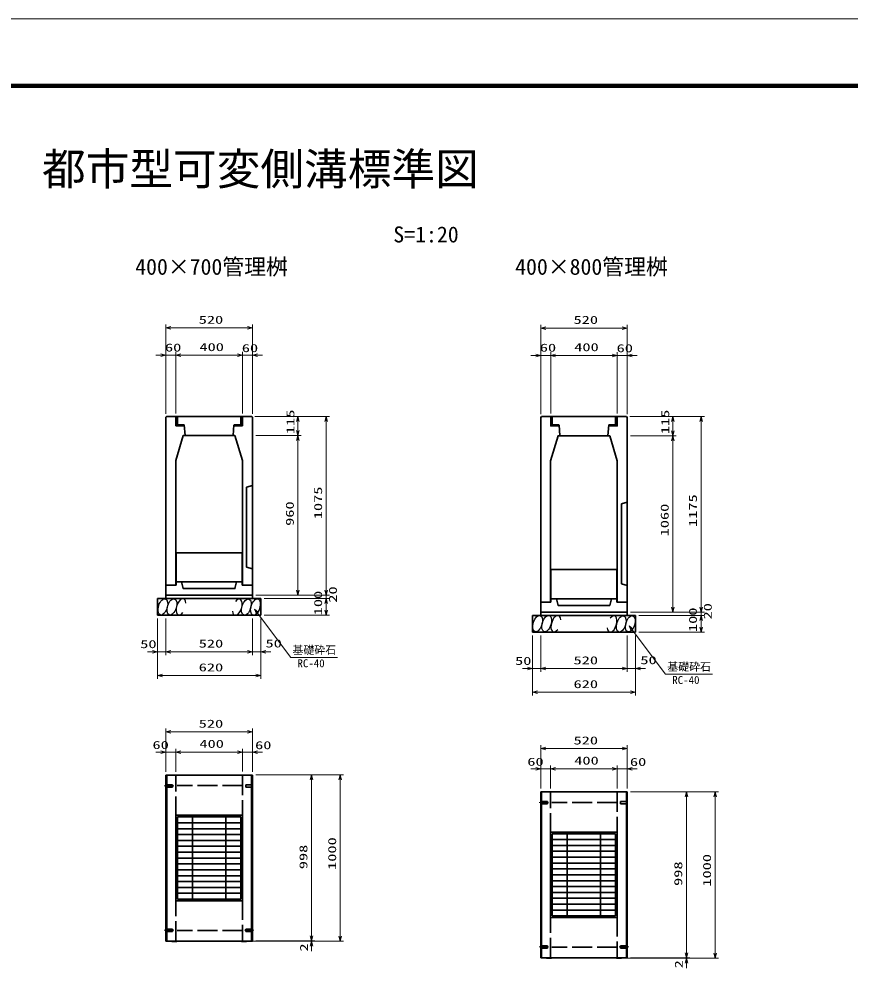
# Model space of a CAD drawing. Units: millimetres on the paper. Extents: x 0 to 841, y 0 to 594.
# Drawn here: x 341.6 to 591.3, y 308.7 to 594 of the extents above; entities that cross this region are included whole.
import ezdxf
from ezdxf.enums import TextEntityAlignment as Align

# ---------------------------------------------------------------- set-up
doc = ezdxf.new("R2010")
doc.units = ezdxf.units.MM
doc.linetypes.add('DASHED', pattern=[7.5, 6, -1.5])
doc.linetypes.add('USER2', pattern=[18.5, 12, -1.5, 3.5, -1.5])
for name, color, linetype, lineweight in [('D-BMK（構造物基準線）', 2, 'USER2', 18), ('D-STR-DIM（寸法）', 7, 'Continuous', 13), ('D-STR-HTXT(基礎砕石-旗)', 7, 'Continuous', 13), ('D-STR-STRF(グリ)', 7, 'Continuous', 25), ('D-STR（構造物）', 1, 'Continuous', 35), ('D-TTL-LINE（区切線）', 7, 'Continuous', 18), ('D-TTL（外枠）', 2, 'Continuous', 140)]:
    doc.layers.add(name, color=color, linetype=linetype, lineweight=lineweight)
doc.layers.add('D-STR-DIM（寸法）2', color=7, linetype='Continuous')
doc.layers.add('D-STR-TXT(文字)', color=7, linetype='Continuous')
doc.styles.add('ＭＳ ゴシック', font='')
doc.styles.get('ＭＳ ゴシック').set_extended_font_data('MS Gothic')

# ---------------------------------------------------------------- blocks, each defined once
blk = doc.blocks.new('_Open30')
at = {"color": 7, "linetype": 'Continuous', "lineweight": 13}
for p, q in [((-1, 0.2679), (0, 0)), ((0, 0), (-1, -0.2679)), ((0, 0), (-1, 0))]:
    blk.add_line(p, q, dxfattribs=at)

msp = doc.modelspace()

# ---------------------------------------------------------------- linework, layer by layer
at = {"layer": 'D-BMK（構造物基準線）'}
for p, q in [((385.237, 363.482), (388.086, 363.482)), ((497.869, 358.448), (500.719, 358.448)), ((385.237, 320.082), (388.086, 320.082)), ((412.161, 320.082), (409.311, 320.082)), ((497.869, 315.048), (500.719, 315.048)), ((524.793, 315.048), (521.944, 315.048))]:
    msp.add_line(p, q, dxfattribs=at)
at = {"layer": 'D-STR-DIM（寸法）'}
for p, q in [((385.699, 493.918), (385.699, 502.126)), ((411.699, 493.918), (411.699, 502.126)), ((498.332, 493.884), (498.332, 502.092)), ((524.332, 493.884), (524.332, 502.092)), ((387.199, 501.126), (410.199, 501.126)), ((499.832, 501.092), (522.832, 501.092)), ((385.699, 475.265), (385.699, 493.918)), ((388.699, 475.455), (388.699, 493.918)), ((388.699, 475.455), (388.699, 493.918)), ((408.699, 475.455), (408.699, 493.918)), ((408.699, 475.455), (408.699, 493.918)), ((411.699, 475.262), (411.699, 493.918)), ((498.332, 475.231), (498.332, 493.884)), ((501.332, 475.421), (501.332, 493.884)), ((501.332, 475.421), (501.332, 493.884)), ((521.332, 475.421), (521.332, 493.884)), ((521.332, 475.421), (521.332, 493.884)), ((524.332, 475.228), (524.332, 493.884)), ((384.199, 492.918), (382.699, 492.918)), ((385.699, 492.918), (388.699, 492.918)), ((390.199, 492.918), (391.699, 492.918)), ((390.199, 492.918), (407.199, 492.918)), ((407.199, 492.918), (405.699, 492.918)), ((408.699, 492.918), (411.699, 492.918)), ((413.199, 492.918), (414.699, 492.918)), ((496.832, 492.884), (495.332, 492.884)), ((498.332, 492.884), (501.332, 492.884)), ((502.832, 492.884), (504.332, 492.884)), ((502.832, 492.884), (519.832, 492.884)), ((519.832, 492.884), (518.332, 492.884)), ((521.332, 492.884), (524.332, 492.884)), ((525.832, 492.884), (527.332, 492.884)), ((412.45, 474.51), (434.903, 474.51)), ((412.45, 474.51), (426.404, 474.51)), ((525.082, 474.476), (547.535, 474.476)), ((525.082, 474.476), (539.037, 474.476)), ((425.404, 470.262), (425.404, 473.01)), ((433.903, 422.262), (433.903, 473.01)), ((538.037, 470.228), (538.037, 472.976)), ((546.535, 417.228), (546.535, 472.976)), ((412.7, 468.762), (426.404, 468.762)), ((412.7, 468.762), (426.404, 468.762)), ((525.332, 468.728), (539.037, 468.728)), ((525.332, 468.728), (539.037, 468.728)), ((425.404, 422.262), (425.404, 467.262)), ((538.037, 417.228), (538.037, 467.228)), ((433.903, 422.262), (433.903, 423.762)), ((412.7, 420.762), (434.903, 420.762)), ((412.7, 420.762), (426.404, 420.762)), ((412.7, 420.762), (434.903, 420.762)), ((415.2, 419.762), (434.903, 419.762)), ((415.2, 419.762), (434.903, 419.762)), ((433.903, 419.762), (433.903, 420.762)), ((433.903, 416.262), (433.903, 418.262)), ((433.903, 418.262), (433.903, 416.762)), ((546.535, 417.228), (546.535, 418.728)), ((383.199, 413.762), (383.199, 402.795)), ((385.699, 413.762), (385.699, 402.795)), ((385.699, 413.762), (385.699, 402.795)), ((411.7, 413.762), (411.7, 402.795)), ((414.2, 413.762), (414.2, 402.795)), ((415.2, 414.762), (434.903, 414.762)), ((525.332, 415.728), (547.535, 415.728)), ((525.332, 415.728), (539.037, 415.728)), ((525.332, 415.728), (547.535, 415.728)), ((527.832, 414.728), (547.535, 414.728)), ((527.832, 414.728), (547.535, 414.728)), ((546.535, 414.728), (546.535, 415.728)), ((383.199, 412.762), (383.199, 395.638)), ((411.7, 412.762), (411.7, 402.795)), ((414.2, 412.762), (414.2, 395.638)), ((546.535, 411.228), (546.535, 413.228)), ((546.535, 413.228), (546.535, 411.728)), ((495.832, 408.728), (495.832, 397.761)), ((498.331, 408.728), (498.331, 397.761)), ((498.332, 408.728), (498.332, 397.761)), ((524.332, 408.728), (524.332, 397.761)), ((526.832, 408.728), (526.832, 397.761)), ((527.832, 409.728), (547.535, 409.728)), ((495.832, 407.728), (495.832, 390.603)), ((524.332, 407.728), (524.332, 397.761)), ((526.832, 407.728), (526.832, 390.603)), ((381.699, 403.795), (380.199, 403.795)), ((383.199, 403.795), (385.699, 403.795)), ((387.199, 403.795), (410.2, 403.795)), ((387.199, 403.795), (388.699, 403.795)), ((410.2, 403.795), (408.7, 403.795)), ((411.7, 403.795), (414.2, 403.795)), ((415.7, 403.795), (417.2, 403.795)), ((384.699, 396.638), (412.7, 396.638)), ((494.332, 398.761), (492.832, 398.761)), ((495.832, 398.761), (498.332, 398.761)), ((499.831, 398.761), (522.832, 398.761)), ((499.832, 398.761), (501.332, 398.761)), ((522.832, 398.761), (521.332, 398.761)), ((524.332, 398.761), (526.832, 398.761)), ((528.332, 398.761), (529.832, 398.761)), ((497.332, 391.603), (525.332, 391.603)), ((385.699, 367.732), (385.699, 380.709)), ((387.199, 379.709), (410.199, 379.709)), ((411.699, 374.689), (411.699, 380.709)), ((385.699, 367.732), (385.699, 374.659)), ((388.699, 367.732), (388.699, 374.659)), ((388.699, 367.784), (388.699, 374.659)), ((408.699, 367.762), (408.699, 374.659)), ((408.699, 367.762), (408.699, 374.659)), ((411.699, 367.732), (411.699, 374.659)), ((498.331, 362.698), (498.331, 375.675)), ((499.831, 374.675), (522.831, 374.675)), ((524.331, 369.655), (524.331, 375.675)), ((384.199, 373.659), (382.699, 373.659)), ((385.699, 373.659), (388.699, 373.659)), ((390.199, 373.659), (407.199, 373.659)), ((390.199, 373.659), (391.699, 373.659)), ((407.199, 373.659), (405.699, 373.659)), ((408.699, 373.659), (411.699, 373.659)), ((413.199, 373.659), (414.699, 373.659)), ((496.831, 368.625), (495.331, 368.625)), ((498.331, 362.698), (498.331, 369.625)), ((498.331, 368.625), (501.331, 368.625)), ((501.331, 362.698), (501.331, 369.625)), ((501.331, 362.749), (501.331, 369.625)), ((502.831, 368.625), (519.831, 368.625)), ((502.831, 368.625), (504.331, 368.625)), ((519.831, 368.625), (518.331, 368.625)), ((521.331, 362.728), (521.331, 369.625)), ((521.331, 362.728), (521.331, 369.625)), ((521.331, 368.625), (524.331, 368.625)), ((524.331, 362.698), (524.331, 369.625)), ((525.831, 368.625), (527.331, 368.625)), ((412.699, 366.762), (430.487, 366.762)), ((429.487, 318.362), (429.487, 365.262)), ((430.487, 366.762), (439.127, 366.762)), ((438.127, 318.262), (438.127, 365.262)), ((525.331, 361.728), (543.12, 361.728)), ((542.12, 313.328), (542.12, 360.228)), ((543.12, 361.728), (551.76, 361.728)), ((550.76, 313.228), (550.76, 360.228)), ((429.487, 318.362), (429.487, 319.862)), ((411.449, 316.762), (430.487, 316.762)), ((412.699, 316.862), (430.487, 316.862)), ((412.699, 316.862), (430.487, 316.862)), ((428.05, 316.762), (439.127, 316.762)), ((429.487, 316.862), (429.487, 316.762)), ((429.487, 315.262), (429.487, 313.762)), ((542.12, 313.328), (542.12, 314.828)), ((524.081, 311.728), (543.12, 311.728)), ((525.331, 311.828), (543.12, 311.828)), ((525.331, 311.828), (543.12, 311.828)), ((540.683, 311.728), (551.76, 311.728)), ((542.12, 311.828), (542.12, 311.728)), ((542.12, 310.228), (542.12, 308.728))]:
    msp.add_line(p, q, dxfattribs=at)
at = {"layer": 'D-STR-HTXT(基礎砕石-旗)'}
for points in [[(437.322, 402.065), (423.218, 402.065), (413.214, 415.391)], [(549.954, 397.031), (535.85, 397.031), (525.846, 410.357)]]:
    msp.add_lwpolyline(points, dxfattribs=at)
at = {"layer": 'D-STR-STRF(グリ)'}
for centre, major_axis in [((384.794, 417.285), (0.79, 2.421)), ((387.515, 417.285), (0.79, 2.421)), ((409.904, 417.205), (-0.771, -2.427)), ((412.625, 417.226), (-0.771, -2.427)), ((497.426, 412.251), (0.79, 2.421)), ((500.147, 412.251), (0.79, 2.421)), ((522.536, 412.17), (-0.771, -2.427)), ((525.257, 412.192), (-0.771, -2.427))]:
    msp.add_ellipse(centre, major_axis=major_axis, ratio=0.5139, dxfattribs=at)
for centre, major_axis in [((390.256, 417.285), (0.79, 2.421)), ((407.163, 417.183), (-0.771, -2.427)), ((502.888, 412.251), (0.79, 2.421)), ((519.796, 412.149), (-0.771, -2.427))]:
    msp.add_ellipse(centre, major_axis=major_axis, ratio=0.5139, start_param=5.3575563, end_param=10.3750652, dxfattribs=at)
at = {"layer": 'D-STR（構造物）'}
for p, q in [((385.949, 474.51), (385.699, 474.265)), ((385.699, 474.265), (385.699, 423.762)), ((385.949, 474.51), (411.45, 474.51)), ((388.999, 472.01), (388.999, 474.51)), ((389.199, 472.01), (389.199, 474.51)), ((408.199, 472.01), (408.199, 474.51)), ((408.399, 472.01), (408.399, 474.51)), ((411.45, 474.51), (411.7, 474.265)), ((411.7, 474.265), (411.7, 423.762)), ((498.581, 474.476), (498.331, 474.231)), ((498.332, 474.231), (498.332, 418.728)), ((498.581, 474.476), (524.082, 474.476)), ((501.632, 471.976), (501.632, 474.476)), ((501.832, 471.976), (501.832, 474.476)), ((520.832, 471.976), (520.832, 474.476)), ((521.032, 471.976), (521.032, 474.476)), ((524.082, 474.476), (524.332, 474.231)), ((524.332, 474.231), (524.332, 418.728)), ((391.199, 472.01), (388.999, 472.01)), ((391.199, 471.71), (391.199, 472.01)), ((391.249, 472.01), (391.499, 468.762)), ((406.149, 472.01), (405.899, 468.762)), ((406.199, 472.01), (408.399, 472.01)), ((406.199, 471.71), (406.199, 472.01)), ((503.832, 471.976), (501.632, 471.976)), ((503.832, 471.676), (503.832, 471.976)), ((503.882, 471.976), (504.132, 468.728)), ((518.782, 471.976), (518.532, 468.728)), ((518.832, 471.976), (521.032, 471.976)), ((518.832, 471.676), (518.832, 471.976)), ((408.7, 461.256), (406.448, 468.762)), ((521.332, 461.222), (519.08, 468.728)), ((388.699, 461.256), (388.699, 423.762)), ((408.7, 461.256), (408.7, 423.762)), ((501.331, 461.222), (501.331, 418.728)), ((521.332, 461.222), (521.332, 418.728)), ((409.95, 453.262), (411.7, 453.762)), ((409.95, 429.262), (409.95, 453.262)), ((522.582, 448.228), (524.332, 448.728)), ((522.582, 424.228), (522.582, 448.228)), ((388.774, 433.512), (388.774, 423.762)), ((409.95, 429.262), (411.7, 428.762)), ((501.406, 428.478), (501.406, 418.728)), ((388.699, 423.762), (385.699, 423.762)), ((388.774, 424.762), (408.625, 424.762)), ((398.699, 422.762), (406.45, 422.762)), ((411.7, 423.762), (408.625, 423.762)), ((411.7, 423.762), (408.7, 423.762)), ((411.7, 419.762), (411.7, 423.762)), ((522.582, 424.228), (524.332, 423.728)), ((383.199, 419.762), (414.2, 419.762)), ((383.199, 419.762), (383.199, 414.762)), ((385.699, 420.762), (411.7, 420.762)), ((414.2, 419.762), (414.2, 414.762)), ((501.406, 419.728), (521.257, 419.728)), ((501.331, 418.728), (498.332, 418.728)), ((511.332, 417.728), (519.082, 417.728)), ((524.332, 418.728), (521.257, 418.728)), ((524.332, 418.728), (521.332, 418.728)), ((524.332, 414.728), (524.332, 418.728)), ((383.199, 414.762), (414.2, 414.762)), ((495.832, 414.728), (526.832, 414.728)), ((495.832, 414.728), (495.832, 409.728)), ((498.332, 415.728), (524.332, 415.728)), ((526.832, 414.728), (526.832, 409.728)), ((495.832, 409.728), (526.832, 409.728)), ((385.699, 366.732), (411.699, 366.732)), ((385.699, 316.832), (385.699, 366.732)), ((385.949, 316.832), (385.949, 366.732)), ((411.449, 366.732), (411.449, 316.832)), ((411.699, 366.732), (411.699, 316.832)), ((498.331, 361.698), (524.331, 361.698)), ((498.331, 311.798), (498.331, 361.698)), ((498.581, 311.798), (498.581, 361.698)), ((524.081, 361.698), (524.081, 311.798)), ((524.331, 361.698), (524.331, 311.798)), ((388.699, 328.932), (388.699, 354.632)), ((388.699, 354.632), (408.699, 354.632)), ((389.199, 329.427), (389.199, 354.137)), ((389.199, 354.137), (408.199, 354.137)), ((393.699, 329.427), (393.699, 354.137)), ((403.699, 329.427), (403.699, 354.137)), ((408.199, 329.427), (408.199, 354.137)), ((408.699, 328.932), (408.699, 354.632)), ((389.199, 352.372), (408.199, 352.372)), ((389.199, 350.607), (408.199, 350.607)), ((389.199, 348.842), (408.199, 348.842)), ((501.331, 323.898), (501.331, 349.598)), ((501.331, 349.598), (521.331, 349.598)), ((501.831, 324.393), (501.831, 349.103)), ((501.831, 349.103), (520.831, 349.103)), ((506.331, 324.393), (506.331, 349.103)), ((516.331, 324.393), (516.331, 349.103)), ((520.831, 324.393), (520.831, 349.103)), ((521.331, 323.898), (521.331, 349.598)), ((389.199, 347.077), (408.199, 347.077)), ((389.199, 345.312), (408.199, 345.312)), ((501.831, 347.338), (520.831, 347.338)), ((501.831, 345.573), (520.831, 345.573)), ((389.199, 343.547), (408.199, 343.547)), ((501.831, 343.808), (520.831, 343.808)), ((389.199, 341.782), (408.199, 341.782)), ((389.199, 340.017), (408.199, 340.017)), ((501.831, 342.043), (520.831, 342.043)), ((501.831, 340.278), (520.831, 340.278)), ((389.199, 338.252), (408.199, 338.252)), ((501.831, 338.513), (520.831, 338.513)), ((501.831, 336.748), (520.831, 336.748)), ((389.199, 336.487), (408.199, 336.487)), ((389.199, 334.722), (408.199, 334.722)), ((501.831, 334.983), (520.831, 334.983)), ((389.199, 332.957), (408.199, 332.957)), ((389.199, 331.192), (408.199, 331.192)), ((501.831, 333.218), (520.831, 333.218)), ((501.831, 331.453), (520.831, 331.453)), ((388.699, 328.932), (408.699, 328.932)), ((389.199, 329.427), (408.199, 329.427)), ((501.831, 329.688), (520.831, 329.688)), ((501.831, 327.923), (520.831, 327.923)), ((501.831, 326.158), (520.831, 326.158)), ((501.331, 323.898), (521.331, 323.898)), ((501.831, 324.393), (520.831, 324.393)), ((411.699, 316.832), (385.699, 316.832)), ((387.449, 316.732), (387.349, 316.832)), ((388.949, 316.732), (387.449, 316.732)), ((388.949, 316.732), (389.049, 316.832)), ((408.449, 316.732), (408.349, 316.832)), ((408.449, 316.732), (409.949, 316.732)), ((409.949, 316.732), (410.049, 316.832)), ((524.331, 311.798), (498.331, 311.798)), ((500.081, 311.698), (499.981, 311.798)), ((501.581, 311.698), (500.081, 311.698)), ((501.581, 311.698), (501.681, 311.798)), ((521.081, 311.698), (520.981, 311.798)), ((521.081, 311.698), (522.581, 311.698)), ((522.581, 311.698), (522.681, 311.798))]:
    msp.add_line(p, q, dxfattribs=at)
at = {"layer": 'D-STR（構造物）', "linetype": 'DASHED'}
for p, q in [((388.699, 316.832), (388.699, 366.732)), ((408.699, 366.732), (408.699, 316.832)), ((385.699, 363.832), (387.699, 363.832)), ((385.699, 363.132), (387.699, 363.132)), ((387.699, 363.132), (387.699, 363.832)), ((408.699, 363.55), (389.049, 363.55)), ((411.699, 363.832), (409.699, 363.832)), ((409.699, 363.132), (409.699, 363.832)), ((411.699, 363.132), (409.699, 363.132)), ((501.331, 311.798), (501.331, 361.698)), ((521.331, 361.698), (521.331, 311.798)), ((498.331, 358.798), (500.331, 358.798)), ((498.331, 358.098), (500.331, 358.098)), ((500.331, 358.098), (500.331, 358.798)), ((521.331, 358.516), (501.681, 358.516)), ((524.331, 358.798), (522.331, 358.798)), ((522.331, 358.098), (522.331, 358.798)), ((524.331, 358.098), (522.331, 358.098)), ((385.699, 320.432), (387.699, 320.432)), ((385.699, 319.732), (387.699, 319.732)), ((387.699, 320.432), (387.699, 319.732)), ((408.699, 320.014), (389.049, 320.014)), ((411.699, 320.432), (409.699, 320.432)), ((409.699, 320.432), (409.699, 319.732)), ((411.699, 319.732), (409.699, 319.732)), ((498.331, 315.398), (500.331, 315.398)), ((498.331, 314.698), (500.331, 314.698)), ((500.331, 315.398), (500.331, 314.698)), ((521.331, 314.979), (501.681, 314.979)), ((524.331, 315.398), (522.331, 315.398)), ((522.331, 315.398), (522.331, 314.698)), ((524.331, 314.698), (522.331, 314.698))]:
    msp.add_line(p, q, dxfattribs=at)
at = {"layer": 'D-STR（構造物）'}
for points in [[(391.199, 471.71), (388.699, 471.71), (388.699, 474.51)], [(406.199, 471.71), (408.699, 471.71), (408.699, 474.51)], [(503.832, 471.676), (501.332, 471.676), (501.332, 474.476)], [(518.832, 471.676), (521.332, 471.676), (521.332, 474.476)], [(388.699, 461.256), (390.951, 468.762), (406.448, 468.762)], [(501.331, 461.222), (503.583, 468.728), (519.08, 468.728)], [(388.774, 433.512), (408.625, 433.512), (408.625, 423.762)], [(501.406, 428.478), (521.257, 428.478), (521.257, 418.728)], [(385.699, 419.762), (385.699, 423.762), (388.774, 423.762)], [(398.699, 422.762), (390.949, 422.762), (390.449, 424.762)], [(398.699, 422.762), (406.45, 422.762), (406.95, 424.762)], [(511.332, 417.728), (503.581, 417.728), (503.081, 419.728)], [(511.332, 417.728), (519.082, 417.728), (519.582, 419.728)], [(498.332, 414.728), (498.332, 418.728), (501.406, 418.728)]]:
    msp.add_lwpolyline(points, dxfattribs=at)
at = {"layer": 'D-TTL-LINE（区切線）'}
msp.add_line((841, 594), (0, 594), dxfattribs=at)
at = {"layer": 'D-TTL（外枠）'}
msp.add_line((820.9, 573.9), (20.1, 573.9), dxfattribs=at)

# ---------------------------------------------------------------- block references
at = {"layer": 'D-STR-DIM（寸法）', "xscale": 1.5, "yscale": 1.5}
for p, rotation in [((385.699, 501.126), 180), ((498.332, 501.092), 180), ((388.699, 492.918), 180), ((388.699, 492.918), 180), ((411.699, 492.918), 180), ((501.332, 492.884), 180), ((501.332, 492.884), 180), ((524.332, 492.884), 180), ((425.404, 474.51), 90), ((433.903, 474.51), 90), ((538.037, 474.476), 90), ((546.535, 474.476), 90), ((425.404, 468.762), 270), ((425.404, 468.762), 90), ((538.037, 468.728), 270), ((538.037, 468.728), 90), ((425.404, 420.762), 270), ((433.903, 420.762), 270), ((433.903, 420.762), 270), ((433.903, 419.762), 90), ((433.903, 419.762), 90), ((538.037, 415.728), 270), ((546.535, 415.728), 270), ((546.535, 415.728), 270), ((433.903, 414.762), 270), ((546.535, 414.728), 90), ((546.535, 414.728), 90), ((546.535, 409.728), 270), ((385.699, 403.795), 180), ((385.699, 403.795), 180), ((414.2, 403.795), 180), ((383.199, 396.638), 180), ((498.331, 398.761), 180), ((498.332, 398.761), 180), ((526.832, 398.761), 180), ((495.832, 391.603), 180), ((385.699, 379.709), 180), ((388.699, 373.659), 180), ((388.699, 373.659), 180), ((411.699, 373.659), 180), ((498.331, 374.675), 180), ((501.331, 368.625), 180), ((501.331, 368.625), 180), ((524.331, 368.625), 180), ((429.487, 366.762), 90), ((438.127, 366.762), 90), ((542.12, 361.728), 90), ((550.76, 361.728), 90), ((429.487, 316.862), 270), ((429.487, 316.862), 270), ((429.487, 316.762), 90), ((438.127, 316.762), 270), ((542.12, 311.828), 270), ((542.12, 311.828), 270), ((542.12, 311.728), 90), ((550.76, 311.728), 270)]:
    msp.add_blockref('_Open30', p, dxfattribs=dict(at, rotation=rotation))
for p in [(411.699, 501.126), (524.332, 501.092), (385.699, 492.918), (408.699, 492.918), (408.699, 492.918), (498.332, 492.884), (521.332, 492.884), (521.332, 492.884), (383.199, 403.795), (411.7, 403.795), (411.7, 403.795), (414.2, 396.638), (495.832, 398.761), (524.332, 398.761), (524.332, 398.761), (526.832, 391.603), (411.699, 379.709), (385.699, 373.659), (408.699, 373.659), (408.699, 373.659), (524.331, 374.675), (498.331, 368.625), (521.331, 368.625), (521.331, 368.625)]:
    msp.add_blockref('_Open30', p, dxfattribs=at)
at = {"layer": 'D-STR-HTXT(基礎砕石-旗)', "xscale": 1.5, "yscale": 1.5, "rotation": 126.89552}
for p in [(412.313, 416.591), (524.946, 411.556)]:
    msp.add_blockref('_Open30', p, dxfattribs=at)

# ---------------------------------------------------------------- texts
at = {"layer": 'D-STR-DIM（寸法）', "style": 'ＭＳ ゴシック', "width": 1.5}
for s, p in [('520', (395.574, 501.664)), ('520', (508.207, 501.629)), ('60', (385.435, 493.312)), ('400', (395.783, 493.455)), ('60', (498.067, 493.277)), ('400', (508.415, 493.421)), ('60', (408.519, 493.141)), ('60', (521.151, 493.107)), ('50', (378.002, 404.162)), ('520', (395.574, 404.332)), ('50', (415.652, 404.37)), ('520', (508.207, 399.298)), ('50', (528.284, 399.335)), ('620', (395.575, 397.175)), ('50', (490.634, 399.128)), ('620', (508.207, 392.141)), ('520', (395.574, 380.247)), ('60', (381.684, 373.847)), ('400', (395.782, 374.196)), ('60', (412.518, 373.783)), ('520', (508.206, 375.212)), ('60', (494.317, 368.813)), ('400', (508.414, 369.162)), ('60', (525.151, 368.748))]:
    msp.add_text(s, height=2.405, dxfattribs=at).set_placement(p, align=Align.BOTTOM_LEFT)
for s, p in [('115', (425.029, 469.22)), ('115', (537.662, 469.185)), ('1075', (433.365, 443.631)), ('1175', (545.997, 441.305)), ('960', (424.867, 441.637)), ('1060', (537.499, 438.478)), ('20', (437.817, 418.544)), ('100', (433.365, 414.762)), ('100', (545.997, 409.728)), ('20', (550.449, 413.509)), ('998', (428.95, 338.437)), ('1000', (437.59, 338.221)), ('1000', (550.222, 333.186)), ('998', (541.582, 333.403)), ('2', (429.125, 313.674)), ('2', (541.758, 308.64))]:
    msp.add_text(s, height=2.405, rotation=90, dxfattribs=at).set_placement(p, align=Align.BOTTOM_LEFT)
at = {"layer": 'D-STR-DIM（寸法）2', "style": 'ＭＳ ゴシック'}
msp.add_text('S=1:20', height=4.811, dxfattribs=at).set_placement((454.057, 525.386), align=Align.BOTTOM_LEFT)
at = {"layer": 'D-STR-HTXT(基礎砕石-旗)', "style": 'ＭＳ ゴシック'}
for s, p in [('基礎砕石', (423.753, 402.399)), ('RC-40', (425.241, 398.414)), ('基礎砕石', (536.386, 397.365)), ('RC-40', (537.873, 393.38))]:
    msp.add_text(s, height=2.405, dxfattribs=at).set_placement(p, align=Align.BOTTOM_LEFT)
at = {"layer": 'D-STR-TXT(文字)', "style": 'ＭＳ ゴシック'}
for s, height, p in [('都市型可変側溝標準図', 9.621, (348.49, 541.218)), ('400×700管理桝', 4.811, (376.485, 515.669)), ('400×800管理桝', 4.811, (490.658, 515.669))]:
    msp.add_text(s, height=height, dxfattribs=at).set_placement(p, align=Align.BOTTOM_LEFT)

doc.saveas('drawing.dxf')
